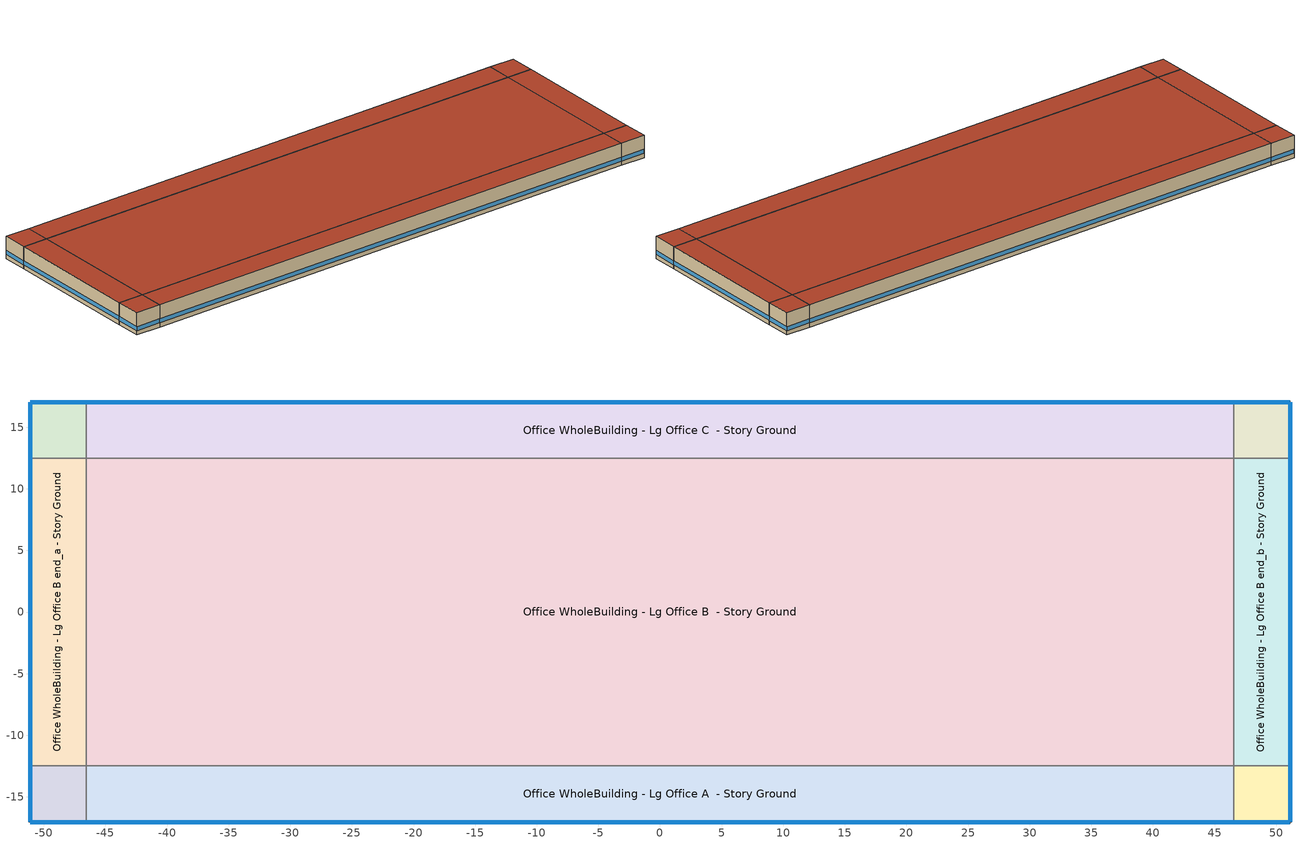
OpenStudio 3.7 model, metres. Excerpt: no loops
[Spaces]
Office WholeBuilding - Lg Office A end_a - Story Ground
 floor ground (Foundation F 126 Perim 914 Area 209): -51.12,-17.04 -51.12,-12.47 -46.54,-12.47 -46.54,-17.04 z0
 wall outside: -51.12,-12.47 -51.12,-17.04 -46.54,-17.04 z0:3.96
 wall to Office WholeBuilding - Lg Office B end_a - Story Ground: -46.54,-12.47 -51.12,-12.47 z0:3.96
 wall to Office WholeBuilding - Lg Office A  - Story Ground: -46.54,-17.04 -46.54,-12.47 z0:3.96
 window: -51.12,-12.49 -51.12,-17.01 / -51.09,-17.04 -46.57,-17.04 z0.76:1.48
 roof outside: -46.54,-17.04 -46.54,-12.47 -51.12,-12.47 -51.12,-17.04 z3.96
Office WholeBuilding - Lg Office B end_a - Story Ground
 floor ground (Foundation F 126 Perim 2493 Area 1140): -51.12,-12.47 -51.12,12.47 -46.54,12.47 -46.54,-12.47 z0
 wall outside: -51.12,12.47 -51.12,-12.47 z0:3.96
 wall to Office WholeBuilding - Lg Office C end_a - Story Ground: -46.54,12.47 -51.12,12.47 z0:3.96
 wall to Office WholeBuilding - Lg Office B  - Story Ground: -46.54,-12.47 -46.54,12.47 z0:3.96
 window: -51.12,12.44 -51.12,-12.44 z0.76:1.48
 roof outside: -46.54,-12.47 -46.54,12.47 -51.12,12.47 -51.12,-12.47 z3.96
Office WholeBuilding - Lg Office C end_a - Story Ground
 floor ground (Foundation F 126 Perim 914 Area 209): -51.12,12.47 -51.12,17.04 -46.54,17.04 -46.54,12.47 z0
 wall outside: -46.54,17.04 -51.12,17.04 -51.12,12.47 z0:3.96
 wall to Office WholeBuilding - Lg Office C  - Story Ground: -46.54,12.47 -46.54,17.04 z0:3.96
 window: -51.12,17.01 -51.12,12.49 / -46.57,17.04 -51.09,17.04 z0.76:1.48
 roof outside: -46.54,12.47 -46.54,17.04 -51.12,17.04 -51.12,12.47 z3.96
Office WholeBuilding - Lg Office A  - Story Ground
 floor ground (Foundation F 126 Perim 9309 Area 4256): -46.54,-17.04 -46.54,-12.47 46.54,-12.47 46.54,-17.04 z0
 wall outside: -46.54,-17.04 46.54,-17.04 z0:3.96
 wall to Office WholeBuilding - Lg Office B  - Story Ground: 46.54,-12.47 -46.54,-12.47 z0:3.96
 wall to Office WholeBuilding - Lg Office A end_b - Story Ground: 46.54,-17.04 46.54,-12.47 z0:3.96
 window: -46.52,-17.04 46.52,-17.04 z0.76:1.48
 roof outside: 46.54,-17.04 46.54,-12.47 -46.54,-12.47 -46.54,-17.04 z3.96
Office WholeBuilding - Lg Office B  - Story Ground
 floor ground (Foundation F 126 Perim 0 Area 232105): -46.54,-12.47 -46.54,12.47 46.54,12.47 46.54,-12.47 z0
 wall to Office WholeBuilding - Lg Office C  - Story Ground: 46.54,12.47 -46.54,12.47 z0:3.96
 wall to Office WholeBuilding - Lg Office B end_b - Story Ground: 46.54,-12.47 46.54,12.47 z0:3.96
 roof outside: 46.54,-12.47 46.54,12.47 -46.54,12.47 -46.54,-12.47 z3.96
Office WholeBuilding - Lg Office C  - Story Ground
 floor ground (Foundation F 126 Perim 9309 Area 4256): -46.54,12.47 -46.54,17.04 46.54,17.04 46.54,12.47 z0
 wall outside: 46.54,17.04 -46.54,17.04 z0:3.96
 wall to Office WholeBuilding - Lg Office C end_b - Story Ground: 46.54,12.47 46.54,17.04 z0:3.96
 window: 46.52,17.04 -46.52,17.04 z0.76:1.48
 roof outside: 46.54,12.47 46.54,17.04 -46.54,17.04 -46.54,12.47 z3.96
Office WholeBuilding - Lg Office A end_b - Story Ground
 floor ground (Foundation F 126 Perim 914 Area 209): 46.54,-17.04 46.54,-12.47 51.12,-12.47 51.12,-17.04 z0
 wall outside: 46.54,-17.04 51.12,-17.04 51.12,-12.47 z0:3.96
 wall to Office WholeBuilding - Lg Office B end_b - Story Ground: 51.12,-12.47 46.54,-12.47 z0:3.96
 window: 46.57,-17.04 51.09,-17.04 / 51.12,-17.01 51.12,-12.49 z0.76:1.48
 roof outside: 51.12,-17.04 51.12,-12.47 46.54,-12.47 46.54,-17.04 z3.96
Office WholeBuilding - Lg Office B end_b - Story Ground
 floor ground (Foundation F 126 Perim 2493 Area 1140): 46.54,-12.47 46.54,12.47 51.12,12.47 51.12,-12.47 z0
 wall outside: 51.12,-12.47 51.12,12.47 z0:3.96
 wall to Office WholeBuilding - Lg Office C end_b - Story Ground: 51.12,12.47 46.54,12.47 z0:3.96
 window: 51.12,-12.44 51.12,12.44 z0.76:1.48
 roof outside: 51.12,-12.47 51.12,12.47 46.54,12.47 46.54,-12.47 z3.96
Office WholeBuilding - Lg Office C end_b - Story Ground
 floor ground (Foundation F 126 Perim 914 Area 209): 46.54,12.47 46.54,17.04 51.12,17.04 51.12,12.47 z0
 wall outside: 51.12,12.47 51.12,17.04 46.54,17.04 z0:3.96
 window: 51.09,17.04 46.57,17.04 / 51.12,12.49 51.12,17.01 z0.76:1.48
 roof outside: 51.12,12.47 51.12,17.04 46.54,17.04 46.54,12.47 z3.96
[Site]
Fort Worth Alliance_TX_USA: Latitude {deg}=32.97; Longitude {deg}=-97.32; Time Zone {hr}=-6; Elevation {m}=220; Terrain=City
[Site:WaterMainsTemperature]
Calculation Method=Correlation; Annual Average Outdoor Air Temperature {C}=19.0508; Maximum Difference In Monthly Average Outdoor Air Temperatures {deltaC}=25.85
[SizingPeriod:DesignDay] Barometric Pressure {Pa}=98710; Rain Indicator=No; Snow Indicator=No; Day of Month=21; Daylight Saving Time Indicator=No; Dry-Bulb Temperature Range Modifier Type=DefaultMultipliers
Name | Maximum Dry-Bulb Temperature {C} | Daily Dry-Bulb Temperature Range {deltaC} | Wind Speed {m/s} | Wind Direction {deg} | Month | Day Type | Humidity Condition Type | Wetbulb or DewPoint at Maximum Dry-Bulb {C} | Solar Model Indicator | ASHRAE Clear Sky Optical Depth for Beam Irradiance | ASHRAE Clear Sky Optical Depth for Diffuse Irradiance | Sky Clearness
Fort Worth Alliance Ann Clg .4% Condns DB=>MWB 1 | 38.8 | 11.6 | 4.2 | 170 | 7 | SummerDesignDay | Wetbulb | 23.6 | ASHRAETau | 0.402 | 2.328
Fort Worth Alliance Ann Clg .4% Condns WB=>MDB 1 | 33.6 | 11.6 | 4.2 | 170 | 7 | SummerDesignDay | Wetbulb | 25.7 | ASHRAETau | 0.402 | 2.328
Fort Worth Alliance Ann Clg 1% Condns DB=>MWB 1 | 37.5 | 11.6 | 4.2 | 170 | 7 | SummerDesignDay | Wetbulb | 23.7 | ASHRAETau | 0.402 | 2.328
Fort Worth Alliance Ann Clg 2% Condns DP=>MDB 1 | 27.9 | 11.6 | 4.2 | 170 | 7 | SummerDesignDay | Dewpoint | 22.7 | ASHRAETau | 0.402 | 2.328
Fort Worth Alliance Ann Htg 99% Condns DB 1 | -3 | 0 | 3.2 | 0 | 1 | WinterDesignDay | Wetbulb | -3 | ASHRAEClearSky |  |  | 0
Fort Worth Alliance Ann Htg 99.6% Condns DB 1 | -5.3 | 0 | 3.2 | 0 | 1 | WinterDesignDay | Wetbulb | -5.3 | ASHRAEClearSky |  |  | 0
Fort Worth Alliance Ann Htg Wind 99% Condns WS=>MCDB 1 | 11.3 | 0 | 10.9 | 0 | 1 | WinterDesignDay | Wetbulb | 11.3 | ASHRAEClearSky |  |  | 0
Fort Worth Alliance April .4% Condns DB=>MCWB 1 | 32.1 | 11.9 | 4.2 | 170 | 4 | SummerDesignDay | Wetbulb | 19.7 | ASHRAETau | 0.366 | 2.379
Fort Worth Alliance April .4% Condns WB=>MCDB 1 | 27.7 | 11.9 | 4.2 | 170 | 4 | SummerDesignDay | Wetbulb | 23.5 | ASHRAETau | 0.366 | 2.379
Fort Worth Alliance August .4% Condns DB=>MCWB 1 | 41.1 | 12 | 4.2 | 170 | 8 | SummerDesignDay | Wetbulb | 23.4 | ASHRAETau | 0.383 | 2.405
Fort Worth Alliance August .4% Condns WB=>MCDB 1 | 34.4 | 12 | 4.2 | 170 | 8 | SummerDesignDay | Wetbulb | 26 | ASHRAETau | 0.383 | 2.405
Fort Worth Alliance December .4% Condns DB=>MCWB 1 | 25.9 | 11.9 | 4.2 | 170 | 12 | SummerDesignDay | Wetbulb | 15.6 | ASHRAETau | 0.333 | 2.57
Fort Worth Alliance December .4% Condns WB=>MCDB 1 | 22 | 11.9 | 4.2 | 170 | 12 | SummerDesignDay | Wetbulb | 19 | ASHRAETau | 0.333 | 2.57
Fort Worth Alliance February .4% Condns DB=>MCWB 1 | 27.3 | 11.8 | 4.2 | 170 | 2 | SummerDesignDay | Wetbulb | 15.4 | ASHRAETau | 0.327 | 2.571
Fort Worth Alliance February .4% Condns WB=>MCDB 1 | 23 | 11.8 | 4.2 | 170 | 2 | SummerDesignDay | Wetbulb | 19.4 | ASHRAETau | 0.327 | 2.571
Fort Worth Alliance January .4% Condns DB=>MCWB 1 | 26 | 12.1 | 4.2 | 170 | 1 | SummerDesignDay | Wetbulb | 15 | ASHRAETau | 0.33 | 2.587
Fort Worth Alliance January .4% Condns WB=>MCDB 1 | 21.4 | 12.1 | 4.2 | 170 | 1 | SummerDesignDay | Wetbulb | 18.9 | ASHRAETau | 0.33 | 2.587
Fort Worth Alliance July .4% Condns DB=>MCWB 1 | 40.1 | 11.6 | 4.2 | 170 | 7 | SummerDesignDay | Wetbulb | 23.5 | ASHRAETau | 0.402 | 2.328
Fort Worth Alliance July .4% Condns WB=>MCDB 1 | 35.3 | 11.6 | 4.2 | 170 | 7 | SummerDesignDay | Wetbulb | 26.4 | ASHRAETau | 0.402 | 2.328
Fort Worth Alliance June .4% Condns DB=>MCWB 1 | 37.9 | 11 | 4.2 | 170 | 6 | SummerDesignDay | Wetbulb | 23.8 | ASHRAETau | 0.383 | 2.349
Fort Worth Alliance June .4% Condns WB=>MCDB 1 | 34 | 11 | 4.2 | 170 | 6 | SummerDesignDay | Wetbulb | 26.6 | ASHRAETau | 0.383 | 2.349
Fort Worth Alliance March .4% Condns DB=>MCWB 1 | 29.1 | 11.8 | 4.2 | 170 | 3 | SummerDesignDay | Wetbulb | 18.4 | ASHRAETau | 0.357 | 2.431
Fort Worth Alliance March .4% Condns WB=>MCDB 1 | 26.7 | 11.8 | 4.2 | 170 | 3 | SummerDesignDay | Wetbulb | 20.9 | ASHRAETau | 0.357 | 2.431
Fort Worth Alliance May .4% Condns DB=>MCWB 1 | 35.9 | 10.7 | 4.2 | 170 | 5 | SummerDesignDay | Wetbulb | 22.5 | ASHRAETau | 0.372 | 2.372
Fort Worth Alliance May .4% Condns WB=>MCDB 1 | 31.6 | 10.7 | 4.2 | 170 | 5 | SummerDesignDay | Wetbulb | 25.6 | ASHRAETau | 0.372 | 2.372
Fort Worth Alliance November .4% Condns DB=>MCWB 1 | 28 | 11.9 | 4.2 | 170 | 11 | SummerDesignDay | Wetbulb | 18.4 | ASHRAETau | 0.338 | 2.578
Fort Worth Alliance November .4% Condns WB=>MCDB 1 | 25.2 | 11.9 | 4.2 | 170 | 11 | SummerDesignDay | Wetbulb | 21.3 | ASHRAETau | 0.338 | 2.578
Fort Worth Alliance October .4% Condns DB=>MCWB 1 | 33 | 12.6 | 4.2 | 170 | 10 | SummerDesignDay | Wetbulb | 21 | ASHRAETau | 0.36 | 2.494
[ClimateZones]
Climate Zone Institution Name 1=ASHRAE; Climate Zone Document Name 1=ANSI/ASHRAE Standard 169; Climate Zone Document Year 1=2006; Climate Zone Value 1=ASHRAE 169-2013-3A
[Building]
ComStock DOE Ref 1980-2004|LargeOffice: North Axis {deg}=315; Default Construction Set=ComStock DOE Ref 1980-2004 - Office - ASHRAE 169-2013-3A; Default Schedule Set=Building Default Schedule Set; Standards Building Type=Office
[Site:GroundTemperature:FCfactorMethod]
January Ground Temperature {C}=16; February Ground Temperature {C}=11.9; March Ground Temperature {C}=7.7; April Ground Temperature {C}=4; May Ground Temperature {C}=7.9; June Ground Temperature {C}=13.8; July Ground Temperature {C}=17.2; August Ground Temperature {C}=20.8; September Ground Temperature {C}=24.8; October Ground Temperature {C}=26.1; November Ground Temperature {C}=26.5; December Ground Temperature {C}=22.5
[Construction:FfactorGroundFloor] F-Factor {W/m-K}=1.26344
Name | Area {m2} | PerimeterExposed {m}
Foundation F 126 Perim 2493 Area 1140 | 113.997 | 24.9337
Foundation F 126 Perim 914 Area 209 | 20.9032 | 9.144
Foundation F 126 Perim 9309 Area 4256 | 425.603 | 93.089
Foundation F 126 Perim 0 Area 232105 | 2321.05 | 0
[DefaultConstructionSet]
ComStock DOE Ref 1980-2004 - Office - ASHRAE 169-2013-3A: Default Exterior Surface Constructions=Default Surface Constructions 1; Default Interior Surface Constructions=Default Surface Constructions 2; Default Ground Contact Surface Constructions=Default Surface Constructions 3; Default Exterior SubSurface Constructions=Default Sub Surface Constructions 1; Default Interior SubSurface Constructions=Default Sub Surface Constructions 2; Interior Partition Construction=Typical Interior Partition
[DefaultSurfaceConstructions]
Name | Floor Construction | Wall Construction | Roof Ceiling Construction
Default Surface Constructions 1 | Typical Insulated Exterior Mass Floor | Typical Insulated Exterior Mass Wall R-3.45 | Typical IEAD Roof R-13.89
Default Surface Constructions 2 | Typical Interior Floor | Typical Interior Wall | Typical Interior Ceiling
Default Surface Constructions 3 | Typical Insulated Carpeted 6in Slab Floor | Typical Insulated Basement Mass Wall R-6.99
[Construction]
Typical Insulated Exterior Mass Floor: Typical Insulation R-1.06, 4 in. Normalweight Concrete Floor, Typical Carpet Pad
Typical Insulated Exterior Mass Wall R-3.45: 1IN Stucco, 8IN CONCRETE HW RefBldg, Typical Insulation R-1.06, 1/2IN Gypsum
Typical IEAD Roof R-13.89: Roof Membrane, Typical Insulation R-12.77, Metal Roof Surface
Typical Interior Floor: 100mm Normalweight concrete floor, CP02 CARPET PAD
Typical Interior Wall: G01 13mm gypsum board, G01 13mm gypsum board
Typical Interior Ceiling: CP02 CARPET PAD, 100mm Normalweight concrete floor
Typical Insulated Carpeted 6in Slab Floor: 6 in. Normalweight Concrete Floor, Typical Carpet Pad
Typical Insulated Basement Mass Wall R-6.99: Typical Insulation R-5.44, 8 in. Concrete Block Basement Wall
U 0.72 SHGC 0.25 Simple Glazing Window U-0.72 SHGC 0.25: U 0.72 SHGC 0.25 Simple Glazing U-0.72 SHGC 0.25
U 0.72 SHGC 0.25 Simple Glazing Window U-0.72 SHGC 0.25 1: U 0.72 SHGC 0.25 Simple Glazing U-0.72 SHGC 0.25 1
Typical Insulated Metal Door: F08 Metal surface, Typical Insulation
U 0.88 SHGC 0.16 Sgl Ref-A-L Clr 6mm: REF A CLEAR LO 6MM
Typical Overhead Door: Typical Insulation
Typical Interior Window: Clear 3mm
Typical Interior Door; Typical Interior Partition: G05 25mm wood
InteriorFurnishings 1: Std Wood 6inch 1
[Material:NoMass] Roughness=Smooth; Thermal Absorptance=0.9; Solar Absorptance=0.7
Name | Thermal Resistance {m2-K/W} | Visible Absorptance
Typical Insulation R-1.06 | 0.18664 | 0.7
Typical Carpet Pad; CP02 CARPET PAD | 0.21648 | 0.8
Typical Insulation R-12.77 | 2.24922 | 0.7
Typical Insulation R-5.44 | 0.958542 | 0.7
Typical Insulation | 0.0282222 | 0.7
[Material] Thermal Absorptance=0.9
Name | Roughness | Thickness {m} | Conductivity {W/m-K} | Density {kg/m3} | Specific Heat {J/kg-K} | Solar Absorptance | Visible Absorptance
4 in. Normalweight Concrete Floor | MediumRough | 0.1016 | 2.31 | 2322 | 832 | 0.7 | 0.7
1IN Stucco | Smooth | 0.0253 | 0.6918 | 1858 | 837 | 0.7 | 0.92
8IN CONCRETE HW RefBldg | Rough | 0.2032 | 1.311 | 2240 | 836.8 | 0.7 | 0.7
1/2IN Gypsum | Smooth | 0.0127 | 0.16 | 784.9 | 830 | 0.4 | 0.4
Roof Membrane | VeryRough | 0.0095 | 0.16 | 1121.29 | 1460 | 0.7 | 0.7
Metal Roof Surface; F08 Metal surface | Smooth | 0.0008 | 45.28 | 7824 | 500 | 0.7 | 0.7
100mm Normalweight concrete floor | MediumRough | 0.1016 | 2.31045 | 2322 | 832.557 | 0.7 | 0.7
G01 13mm gypsum board | Smooth | 0.0127 | 0.160031 | 800.001 | 1090.73 | 0.7 | 0.5
6 in. Normalweight Concrete Floor | MediumRough | 0.1524 | 2.31 | 2322 | 832 | 0.7 | 0.7
8 in. Concrete Block Basement Wall | MediumRough | 0.2032 | 1.326 | 1842 | 912 | 0.7 | 0.7
G05 25mm wood | MediumSmooth | 0.0254 | 0.15 | 608 | 1630 | 0.5 | 0.5
Std Wood 6inch 1 | MediumSmooth | 0.15 | 0.12 | 540 | 1210 | 0.7 | 0.7
[DefaultSubSurfaceConstructions]
Name | Fixed Window Construction | Operable Window Construction | Door Construction | Glass Door Construction | Overhead Door Construction | Tubular Daylight Dome Construction | Tubular Daylight Diffuser Construction
Default Sub Surface Constructions 1 | U 0.72 SHGC 0.25 Simple Glazing Window U-0.72 SHGC 0.25 | U 0.72 SHGC 0.25 Simple Glazing Window U-0.72 SHGC 0.25 1 | Typical Insulated Metal Door | U 0.88 SHGC 0.16 Sgl Ref-A-L Clr 6mm | Typical Overhead Door | Typical Interior Window | Typical Interior Window
Default Sub Surface Constructions 2 | Typical Interior Window | Typical Interior Window | Typical Interior Door
[WindowMaterial:SimpleGlazingSystem] U-Factor {W/m2-K}=4.08835; Solar Heat Gain Coefficient=0.25; Visible Transmittance=0.13
U 0.72 SHGC 0.25 Simple Glazing U-0.72 SHGC 0.25; U 0.72 SHGC 0.25 Simple Glazing U-0.72 SHGC 0.25 1
[WindowMaterial:Glazing] Optical Data Type=SpectralAverage; Infrared Transmittance at Normal Incidence=0; Front Side Infrared Hemispherical Emissivity=0.84; Conductivity {W/m-K}=0.9; Dirt Correction Factor for Solar and Visible Transmittance=1; Solar Diffusing=No
Name | Thickness {m} | Solar Transmittance at Normal Incidence | Front Side Solar Reflectance at Normal Incidence | Back Side Solar Reflectance at Normal Incidence | Visible Transmittance at Normal Incidence | Front Side Visible Reflectance at Normal Incidence | Back Side Visible Reflectance at Normal Incidence | Back Side Infrared Hemispherical Emissivity
REF A CLEAR LO 6MM | 0.006 | 0.066 | 0.341 | 0.493 | 0.08 | 0.41 | 0.37 | 0.4
Clear 3mm | 0.003 | 0.837 | 0.075 | 0.075 | 0.898 | 0.081 | 0.081 | 0.84
[SpaceType]
Office WholeBuilding - Lg Office - ComStock DOE Ref 1980-2004: Default Schedule Set=Office WholeBuilding - Lg Office Schedule Set; Design Specification Outdoor Air Object=Office WholeBuilding - Lg Office Ventilation; Standards Building Type=Office; Standards Space Type=WholeBuilding - Lg Office
[BuildingStory]
Story Ground: Nominal Z Coordinate {m}=0; Nominal Floor to Floor Height {m}=3.9624
[Space] Space Type=Office WholeBuilding - Lg Office - ComStock DOE Ref 1980-2004; Building Story=Story Ground
Name | Thermal Zone
Office WholeBuilding - Lg Office A end_a - Story Ground | Zone Office WholeBuilding - Lg Office A end_a - Story Ground
Office WholeBuilding - Lg Office B end_a - Story Ground | Zone Office WholeBuilding - Lg Office B end_a - Story Ground
Office WholeBuilding - Lg Office C end_a - Story Ground | Zone Office WholeBuilding - Lg Office C end_a - Story Ground
Office WholeBuilding - Lg Office A  - Story Ground | Zone Office WholeBuilding - Lg Office A  - Story Ground
Office WholeBuilding - Lg Office B  - Story Ground | Zone Office WholeBuilding - Lg Office B  - Story Ground
Office WholeBuilding - Lg Office C  - Story Ground | Zone Office WholeBuilding - Lg Office C  - Story Ground
Office WholeBuilding - Lg Office A end_b - Story Ground | Zone Office WholeBuilding - Lg Office A end_b - Story Ground
Office WholeBuilding - Lg Office B end_b - Story Ground | Zone Office WholeBuilding - Lg Office B end_b - Story Ground
Office WholeBuilding - Lg Office C end_b - Story Ground | Zone Office WholeBuilding - Lg Office C end_b - Story Ground
[ThermalZone] Multiplier=1; Use Ideal Air Loads=No
Name | Thermostat
Zone Office WholeBuilding - Lg Office A end_a - Story Ground | Office WholeBuilding - Lg Office - ComStock DOE Ref 1980-2004 Thermostat 1
Zone Office WholeBuilding - Lg Office B end_a - Story Ground | Office WholeBuilding - Lg Office - ComStock DOE Ref 1980-2004 Thermostat 4
Zone Office WholeBuilding - Lg Office C end_a - Story Ground | Office WholeBuilding - Lg Office - ComStock DOE Ref 1980-2004 Thermostat 7
Zone Office WholeBuilding - Lg Office A  - Story Ground | Office WholeBuilding - Lg Office - ComStock DOE Ref 1980-2004 Thermostat
Zone Office WholeBuilding - Lg Office B  - Story Ground | Office WholeBuilding - Lg Office - ComStock DOE Ref 1980-2004 Thermostat 3
Zone Office WholeBuilding - Lg Office C  - Story Ground | Office WholeBuilding - Lg Office - ComStock DOE Ref 1980-2004 Thermostat 6
Zone Office WholeBuilding - Lg Office A end_b - Story Ground | Office WholeBuilding - Lg Office - ComStock DOE Ref 1980-2004 Thermostat 2
Zone Office WholeBuilding - Lg Office B end_b - Story Ground | Office WholeBuilding - Lg Office - ComStock DOE Ref 1980-2004 Thermostat 5
Zone Office WholeBuilding - Lg Office C end_b - Story Ground | Office WholeBuilding - Lg Office - ComStock DOE Ref 1980-2004 Thermostat 8
[People:Definition]
Office WholeBuilding - Lg Office People Definition: Number of People Calculation Method=People/Area; People per Space Floor Area {person/m2}=0.0538196; Fraction Radiant=0.3
[People]
Office WholeBuilding - Lg Office People: People Definition=Office WholeBuilding - Lg Office People Definition; Space or SpaceType=Office WholeBuilding - Lg Office - ComStock DOE Ref 1980-2004; Work Efficiency Schedule=Work Efficiency Schedule; Clothing Insulation Schedule=Clothing Schedule; Air Velocity Schedule=Air Velocity Schedule; Multiplier=1
[Lights:Definition]
Office WholeBuilding - Lg Office Lights Definition: Design Level Calculation Method=Watts/Area; Watts per Space Floor Area {W/m2}=16.9532; Fraction Radiant=0.655386; Fraction Visible=0.2; Return Air Fraction=0
[Lights]
Office WholeBuilding - Lg Office Lights: Lights Definition=Office WholeBuilding - Lg Office Lights Definition; Space or SpaceType=Office WholeBuilding - Lg Office - ComStock DOE Ref 1980-2004; Fraction Replaceable=1
[ElectricEquipment:Definition]
Office WholeBuilding - Lg Office Elec Equip Definition: Design Level Calculation Method=Watts/Area; Watts per Space Floor Area {W/m2}=8.07293; Fraction Latent=0; Fraction Radiant=0.5; Fraction Lost=0
[ElectricEquipment]
Office WholeBuilding - Lg Office Elec Equip: Electric Equipment Definition=Office WholeBuilding - Lg Office Elec Equip Definition; Space or SpaceType=Office WholeBuilding - Lg Office - ComStock DOE Ref 1980-2004
[DesignSpecification:OutdoorAir]
Office WholeBuilding - Lg Office Ventilation: Outdoor Air Method=Sum; Outdoor Air Flow per Person {m3/s-person}=0.00943895
[DefaultScheduleSet]
Name | Number of People Schedule | People Activity Level Schedule | Lighting Schedule | Electric Equipment Schedule | Infiltration Schedule | Hours of Operation Schedule
Office WholeBuilding - Lg Office Schedule Set | Large Office Bldg Occ | Large Office Activity | Office BLDG_LIGHT_EndUseData | Office BLDG_EQUIP_EndUseData | Large Office Infil Quarter On
Building Default Schedule Set |  |  |  |  |  | Building Hours of Operation NonResidential
[SpaceInfiltration:DesignFlowRate] Schedule=Always On Discrete; Design Flow Rate Calculation Method=Flow/ExteriorArea; Constant Term Coefficient=0; Temperature Term Coefficient=0; Velocity Term Coefficient=0.224; Velocity Squared Term Coefficient=0
Name | Space or SpaceType | Flow per Exterior Surface Area {m3/s-m2}
Office WholeBuilding - Lg Office A  - Story Ground Infiltration | Office WholeBuilding - Lg Office A  - Story Ground | 0.000476001
Office WholeBuilding - Lg Office A end_a - Story Ground Infiltration | Office WholeBuilding - Lg Office A end_a - Story Ground | 0.000650147
Office WholeBuilding - Lg Office A end_b - Story Ground Infiltration | Office WholeBuilding - Lg Office A end_b - Story Ground | 0.000650147
Office WholeBuilding - Lg Office B end_a - Story Ground Infiltration | Office WholeBuilding - Lg Office B end_a - Story Ground | 0.000476001
Office WholeBuilding - Lg Office B end_b - Story Ground Infiltration | Office WholeBuilding - Lg Office B end_b - Story Ground | 0.000476001
Office WholeBuilding - Lg Office C  - Story Ground Infiltration | Office WholeBuilding - Lg Office C  - Story Ground | 0.000476001
Office WholeBuilding - Lg Office C end_a - Story Ground Infiltration | Office WholeBuilding - Lg Office C end_a - Story Ground | 0.000650147
Office WholeBuilding - Lg Office C end_b - Story Ground Infiltration | Office WholeBuilding - Lg Office C end_b - Story Ground | 0.000650147
[Exterior:Lights:Definition]
Name | Design Level {W}
Parking Areas and Drives Def (W/ft^2) | 0.0414577
Building Facades Def (W/ft^2) | 0.2
Main Entries Def (W/ft) | 30
Other Doors Def (W/ft) | 20
[Exterior:Lights] Schedule=Always On Discrete; Control Option=AstronomicalClock
Name | Exterior Lights Definition | Multiplier
Parking Areas and Drives | Parking Areas and Drives Def (W/ft^2) | 60750
Building Facades | Building Facades Def (W/ft^2) | 11627.6
Main Entries | Main Entries Def (W/ft) | 30
Other Doors | Other Doors Def (W/ft) | 45
[ThermostatSetpoint:DualSetpoint] Heating Setpoint Temperature Schedule=Large Office HtgSetp; Cooling Setpoint Temperature Schedule=Large Office ClgSetp
Office WholeBuilding - Lg Office - ComStock DOE Ref 1980-2004 Thermostat; Office WholeBuilding - Lg Office - ComStock DOE Ref 1980-2004 Thermostat 1; Office WholeBuilding - Lg Office - ComStock DOE Ref 1980-2004 Thermostat 2; Office WholeBuilding - Lg Office - ComStock DOE Ref 1980-2004 Thermostat 3; Office WholeBuilding - Lg Office - ComStock DOE Ref 1980-2004 Thermostat 4; Office WholeBuilding - Lg Office - ComStock DOE Ref 1980-2004 Thermostat 5; Office WholeBuilding - Lg Office - ComStock DOE Ref 1980-2004 Thermostat 6; Office WholeBuilding - Lg Office - ComStock DOE Ref 1980-2004 Thermostat 7; Office WholeBuilding - Lg Office - ComStock DOE Ref 1980-2004 Thermostat 8
[AvailabilityManager:NightCycle]
Availability Manager Night Cycle 1: Applicability Schedule=Always On Discrete; Control Type=CycleOnAnyCoolingOrHeatingZone; Thermostat Tolerance {deltaC}=1; Cycling Run Time {s}=3600
[InternalMass:Definition]
Internal Mass Definition 2: Construction=InteriorFurnishings 1; Design Level Calculation Method=SurfaceArea/Area; Surface Area per Space Floor Area=2
[InternalMass] Internal Mass Definition=Internal Mass Definition 2; Multiplier=1
Name | Space or SpaceType
Office WholeBuilding - Lg Office B end_b - Story Ground Mass | Office WholeBuilding - Lg Office B end_b - Story Ground
Office WholeBuilding - Lg Office A end_b - Story Ground Mass | Office WholeBuilding - Lg Office A end_b - Story Ground
Office WholeBuilding - Lg Office C  - Story Ground Mass | Office WholeBuilding - Lg Office C  - Story Ground
Office WholeBuilding - Lg Office C end_b - Story Ground Mass | Office WholeBuilding - Lg Office C end_b - Story Ground
Office WholeBuilding - Lg Office B  - Story Ground Mass | Office WholeBuilding - Lg Office B  - Story Ground
Office WholeBuilding - Lg Office A  - Story Ground Mass | Office WholeBuilding - Lg Office A  - Story Ground
Office WholeBuilding - Lg Office C end_a - Story Ground Mass | Office WholeBuilding - Lg Office C end_a - Story Ground
Office WholeBuilding - Lg Office B end_a - Story Ground Mass | Office WholeBuilding - Lg Office B end_a - Story Ground
Office WholeBuilding - Lg Office A end_a - Story Ground Mass | Office WholeBuilding - Lg Office A end_a - Story Ground
[Schedule:Ruleset]
Name | Default Day Schedule | Summer Design Day Schedule | Winter Design Day Schedule
Clothing Schedule | Clothing Schedule Default Winter Clothes
Air Velocity Schedule | Air Velocity Schedule Default
Work Efficiency Schedule | Work Efficiency Schedule Default
Large Office Bldg Occ | Large Office Bldg Occ Default | Large Office Bldg Occ Summer Design Day | Large Office Bldg Occ Winter Design Day
Large Office Activity | Large Office Activity Default | Large Office Activity Summer Design Day | Large Office Activity Winter Design Day
Office BLDG_LIGHT_EndUseData | Office BLDG_LIGHT_EndUseData Default | Office BLDG_LIGHT_EndUseData Summer Design Day | Office BLDG_LIGHT_EndUseData Winter Design Day
Office BLDG_EQUIP_EndUseData | Office BLDG_EQUIP_EndUseData Default | Office BLDG_EQUIP_EndUseData Summer Design Day | Office BLDG_EQUIP_EndUseData Winter Design Day
Large Office Infil Quarter On | Large Office Infil Quarter On Default | Large Office Infil Quarter On Summer Design Day | Large Office Infil Quarter On Winter Design Day
Large Office HtgSetp | Large Office HtgSetp Default | Large Office HtgSetp Summer Design Day | Large Office HtgSetp Winter Design Day
Large Office ClgSetp | Large Office ClgSetp Default | Large Office ClgSetp Summer Design Day | Large Office ClgSetp Winter Design Day
Building Hours of Operation NonResidential | Building Hours of Operation NonResidential Default | Building Hours of Operation NonResidential Summer Design Day | Building Hours of Operation NonResidential Winter Design Day
[Schedule:Day]
Clothing Schedule Default Winter Clothes; Office BLDG_LIGHT_EndUseData Summer Design Day; Office BLDG_EQUIP_EndUseData Summer Design Day; Large Office Infil Quarter On Sun Day; Building Hours of Operation NonResidential Winter Design Day; Building Hours of Operation NonResidential Summer Design Day: 24, 0, 1
Clothing Schedule Summer Clothes: 24, 0, 0.5
Air Velocity Schedule Default: 24, 0, 0.2
Work Efficiency Schedule Default; Large Office Bldg Occ Winter Design Day; Office BLDG_LIGHT_EndUseData Winter Design Day; Office BLDG_EQUIP_EndUseData Winter Design Day: 24, 0, 0
Large Office Bldg Occ Default: Yes, 2, 15, 0, 2, 30, 0.025, 2, 45, 0.05, 3, 0, 0.075, 3, 15, 0.1, 3, 30, 0.125, 3, 45, 0.15, 4, 0, 0.175, 4, 15, 0.2, 4, 30, 0.3875, 4, 45, 0.575, 5, 0, 0.7625, 5, 15, 0.95, 8, 0, 0.95, 8, 15, 0.8375, 8, 30, 0.725, 8, 45, 0.6125, 9, 0, 0.5, 9, 15, 0.6125, 9, 30, 0.725, 9, 45, 0.8375, 10, 0, 0.95, 13, 0, 0.95, 13, 15, 0.866667, 13, 30, 0.783333, 13, 45, 0.7, 14, 0, 0.625, 14, 15, 0.55, 14, 30, 0.475, 14, 45, 0.4, 15, 15, 0.4, 15, 30, 0.3625, 15, 45, 0.325, 16, 0, 0.2875, 16, 15, 0.25, 16, 30, 0.2125, 16, 45, 0.175, 17, 0, 0.1375, 17, 15, 0.1, 17, 30, 0.09375, 17, 45, 0.0875, 18, 0, 0.08125, 18, 15, 0.075, 18, 30, 0.06875, 18, 45, 0.0625, 19, 0, 0.05625, 19, 15, 0.05, 19, 30, 0.04375, 19, 45, 0.0375, 20, 0, 0.03125, 20, 15, 0.025, 20, 30, 0.01875, 20, 45, 0.0125, 21, 0, 0.00625, 21, 15, 0, 24, 0, 0
Large Office Bldg Occ Sat Day: Yes, 1, 15, 0, 1, 30, 0.0125, 1, 45, 0.025, 2, 0, 0.0375, 2, 15, 0.05, 2, 30, 0.0625, 2, 45, 0.075, 3, 0, 0.0875, 3, 15, 0.1, 3, 30, 0.15, 3, 45, 0.2, 4, 0, 0.25, 4, 15, 0.3, 4, 30, 0.35, 4, 45, 0.4, 5, 0, 0.45, 5, 15, 0.5, 12, 0, 0.5, 12, 15, 0.484, 12, 30, 0.468, 12, 45, 0.452, 13, 0, 0.436, 13, 15, 0.42, 13, 30, 0.404, 13, 45, 0.388, 14, 0, 0.372, 14, 15, 0.356, 14, 30, 0.34, 14, 45, 0.324, 15, 0, 0.308, 15, 15, 0.292, 15, 30, 0.276, 15, 45, 0.26, 16, 0, 0.244, 16, 15, 0.228, 16, 30, 0.212, 16, 45, 0.196, 17, 0, 0.18, 17, 15, 0.164, 17, 30, 0.148, 17, 45, 0.132, 18, 0, 0.116, 18, 15, 0.1, 18, 30, 0.0916667, 18, 45, 0.0833333, 19, 0, 0.075, 19, 15, 0.0666667, 19, 30, 0.0583333, 19, 45, 0.05, 20, 0, 0.0416667, 20, 15, 0.0333333, 20, 30, 0.025, 20, 45, 0.0166667, 21, 0, 0.00833333, 21, 15, 0, 24, 0, 0
Large Office Bldg Occ Summer Design Day: 6, 0, 0, 22, 0, 1, 24, 0, 0.05
Large Office Bldg Occ WntrDsn|Sun Day: Yes, 4, 15, 0, 24, 0, 0
Large Office Activity Default; autogen Large Office Activity 0_day_sch; autogen Large Office Activity 1_day_sch: Yes, 24, 0, 120
Large Office Activity Winter Design Day; Large Office Activity Summer Design Day: 24, 0, 120
Office BLDG_LIGHT_EndUseData Default: Yes, 0, 15, 0.050454, 0, 30, 0.0476171, 0, 45, 0.0510856, 1, 0, 0.0545542, 1, 15, 0.0580227, 1, 30, 0.0614912, 1, 45, 0.0649598, 2, 0, 0.0684283, 2, 15, 0.0718968, 2, 30, 0.0753654, 2, 45, 0.0788339, 3, 0, 0.0823025, 3, 15, 0.085771, 3, 30, 0.111016, 3, 45, 0.136262, 4, 0, 0.161507, 4, 15, 0.186752, 4, 30, 0.275585, 4, 45, 0.364419, 5, 0, 0.453253, 5, 15, 0.542086, 5, 30, 0.599833, 5, 45, 0.657579, 6, 0, 0.715326, 6, 15, 0.773073, 6, 30, 0.790609, 6, 45, 0.808144, 7, 0, 0.82568, 7, 15, 0.843215, 7, 30, 0.845477, 7, 45, 0.847738, 8, 0, 0.85, 8, 15, 0.841985, 8, 30, 0.83397, 8, 45, 0.825954, 9, 0, 0.817939, 9, 15, 0.805464, 9, 30, 0.792989, 9, 45, 0.780514, 10, 0, 0.768039, 10, 15, 0.774076, 10, 30, 0.780114, 10, 45, 0.786151, 11, 0, 0.792188, 11, 15, 0.785442, 11, 30, 0.778695, 11, 45, 0.771949, 12, 0, 0.765202, 12, 15, 0.735588, 12, 30, 0.705974, 12, 45, 0.67636, 13, 0, 0.646746, 13, 15, 0.531125, 13, 30, 0.415505, 13, 45, 0.299884, 14, 0, 0.258758, 14, 15, 0.217632, 14, 30, 0.176505, 14, 45, 0.135379, 15, 0, 0.124392, 15, 15, 0.113405, 15, 30, 0.102417, 15, 45, 0.09143, 16, 0, 0.090147, 16, 15, 0.088864, 16, 30, 0.087581, 16, 45, 0.086298, 17, 0, 0.0865627, 17, 15, 0.0868275, 17, 30, 0.0870922, 17, 45, 0.087357, 18, 0, 0.0872172, 18, 15, 0.0870775, 18, 30, 0.0869377, 18, 45, 0.086798, 19, 0, 0.0785857, 19, 15, 0.0703735, 19, 30, 0.0621613, 19, 45, 0.053949, 20, 0, 0.0527953, 20, 15, 0.0516415, 20, 30, 0.0504877, 20, 45, 0.049334, 21, 0, 0.0454997, 21, 15, 0.0416655, 21, 30, 0.0378312, 21, 45, 0.033997, 22, 0, 0.034449, 22, 15, 0.034901, 22, 30, 0.035353, 22, 45, 0.035805, 23, 0, 0.036257, 23, 15, 0.036709, 23, 30, 0.0401453, 23, 45, 0.0435815, 24, 0, 0.0470177
Office BLDG_LIGHT_EndUseData Sat Day: Yes, 0, 15, 0.0637787, 0, 30, 0.0461645, 0, 45, 0.0465468, 1, 0, 0.0469291, 1, 15, 0.0473114, 1, 30, 0.0476936, 1, 45, 0.0480759, 2, 0, 0.0484582, 2, 15, 0.0488405, 2, 30, 0.0492227, 2, 45, 0.049605, 3, 0, 0.0499873, 3, 15, 0.0503695, 3, 30, 0.0507518, 3, 45, 0.0511341, 4, 0, 0.0515164, 4, 15, 0.0518986, 4, 30, 0.0522809, 4, 45, 0.0526632, 5, 0, 0.0565485, 5, 15, 0.0604339, 5, 30, 0.0643192, 5, 45, 0.0682046, 6, 0, 0.0694695, 6, 15, 0.0707344, 6, 30, 0.0719994, 6, 45, 0.0732643, 7, 0, 0.0745292, 7, 15, 0.0757942, 7, 30, 0.0770591, 7, 45, 0.078324, 8, 0, 0.079589, 8, 15, 0.0808539, 8, 30, 0.0821188, 8, 45, 0.0833838, 9, 0, 0.0846487, 9, 15, 0.0859136, 9, 30, 0.0871786, 9, 45, 0.0884435, 10, 0, 0.0897084, 10, 15, 0.0428589, 10, 30, 0.0428386, 10, 45, 0.0428182, 11, 0, 0.0427979, 11, 15, 0.0427776, 11, 30, 0.0427572, 11, 45, 0.0427369, 12, 0, 0.0897084, 12, 15, 0.0894009, 12, 30, 0.0890934, 12, 45, 0.0887859, 13, 0, 0.0884784, 13, 15, 0.0881708, 13, 30, 0.0878633, 13, 45, 0.0875558, 14, 0, 0.0872483, 14, 15, 0.0869407, 14, 30, 0.0866332, 14, 45, 0.0863257, 15, 0, 0.0860182, 15, 15, 0.0857106, 15, 30, 0.0854031, 15, 45, 0.0850956, 16, 0, 0.0847881, 16, 15, 0.0844805, 16, 30, 0.0809774, 16, 45, 0.0774742, 17, 0, 0.0739711, 17, 15, 0.0704679, 17, 30, 0.0698585, 17, 45, 0.0692492, 18, 0, 0.0686398, 18, 15, 0.0680305, 18, 30, 0.0679978, 18, 45, 0.0679652, 19, 0, 0.0679325, 19, 15, 0.0678999, 19, 30, 0.0668677, 19, 45, 0.0658355, 20, 0, 0.0648033, 20, 15, 0.063771, 20, 30, 0.063998, 20, 45, 0.064225, 21, 0, 0.064452, 21, 15, 0.064679, 21, 30, 0.0644732, 21, 45, 0.0642674, 22, 0, 0.0640616, 22, 15, 0.0638558, 22, 30, 0.0638332, 22, 45, 0.0638105, 23, 0, 0.0637879, 23, 15, 0.0637652, 23, 30, 0.0637686, 23, 45, 0.063772, 24, 0, 0.0427369
Office BLDG_LIGHT_EndUseData Sun Day: Yes, 0, 15, 0.0613799, 0, 30, 0.0614084, 0, 45, 0.0636987, 1, 0, 0.0637342, 1, 15, 0.0637697, 1, 30, 0.0638052, 1, 45, 0.0638407, 2, 0, 0.0638426, 2, 15, 0.0638445, 2, 30, 0.0638464, 2, 45, 0.0638483, 3, 0, 0.0590495, 3, 15, 0.0542507, 3, 30, 0.0494519, 3, 45, 0.0446531, 4, 0, 0.0446931, 4, 15, 0.0447331, 4, 30, 0.0447731, 4, 45, 0.0448131, 5, 0, 0.0444464, 5, 15, 0.0440796, 5, 30, 0.0437128, 5, 45, 0.043346, 6, 0, 0.0434107, 6, 15, 0.0434753, 6, 30, 0.04354, 6, 45, 0.0436047, 7, 0, 0.0436534, 7, 15, 0.0437021, 7, 30, 0.0437508, 7, 45, 0.0437995, 8, 0, 0.0432527, 8, 15, 0.0427059, 8, 30, 0.042159, 8, 45, 0.0416122, 9, 0, 0.0417322, 9, 15, 0.0418523, 9, 30, 0.0419723, 9, 45, 0.0420923, 10, 0, 0.0425325, 10, 15, 0.0429726, 10, 30, 0.0434127, 10, 45, 0.0438529, 11, 0, 0.0626078, 11, 15, 0.0626363, 11, 30, 0.0626649, 11, 45, 0.0626934, 12, 0, 0.062722, 12, 15, 0.0627505, 12, 30, 0.0627791, 12, 45, 0.0628077, 13, 0, 0.0628362, 13, 15, 0.0628648, 13, 30, 0.0628933, 13, 45, 0.0629219, 14, 0, 0.0629504, 14, 15, 0.062979, 14, 30, 0.0630075, 14, 45, 0.0630361, 15, 0, 0.0630647, 15, 15, 0.0630932, 15, 30, 0.0631218, 15, 45, 0.0631503, 16, 0, 0.0631789, 16, 15, 0.0632074, 16, 30, 0.063236, 16, 45, 0.0632645, 17, 0, 0.0632931, 17, 15, 0.0633217, 17, 30, 0.0633502, 17, 45, 0.0633788, 18, 0, 0.0634073, 18, 15, 0.0634359, 18, 30, 0.0634644, 18, 45, 0.063493, 19, 0, 0.0635215, 19, 15, 0.0635501, 19, 30, 0.0635787, 19, 45, 0.0636072, 20, 0, 0.0636358, 20, 15, 0.0636643, 20, 30, 0.0636929, 20, 45, 0.0637214, 21, 0, 0.0609629, 21, 15, 0.0582044, 21, 30, 0.0554458, 21, 45, 0.0526873, 22, 0, 0.053833, 22, 15, 0.0549787, 22, 30, 0.0561244, 22, 45, 0.0572701, 23, 0, 0.0587898, 23, 15, 0.0603094, 23, 30, 0.0618291, 23, 45, 0.0633487, 24, 0, 0.0634362
Office BLDG_EQUIP_EndUseData Default: Yes, 0, 15, 0.5631, 0, 30, 0.5375, 0, 45, 0.5376, 1, 0, 0.5377, 1, 15, 0.5378, 1, 30, 0.5379, 1, 45, 0.538, 2, 0, 0.5381, 2, 15, 0.5382, 2, 30, 0.5383, 2, 45, 0.5384, 3, 0, 0.5385, 3, 15, 0.5386, 3, 30, 0.55345, 3, 45, 0.5683, 4, 0, 0.58315, 4, 15, 0.598, 4, 30, 0.6198, 4, 45, 0.6416, 5, 0, 0.6634, 5, 15, 0.6852, 5, 30, 0.7091, 5, 45, 0.733, 6, 0, 0.7569, 6, 15, 0.7808, 6, 30, 0.80195, 6, 45, 0.8231, 7, 0, 0.84425, 7, 15, 0.8654, 7, 30, 0.8725, 7, 45, 0.8796, 8, 0, 0.8867, 8, 15, 0.8855, 8, 30, 0.8843, 8, 45, 0.8831, 9, 0, 0.8819, 9, 15, 0.8666, 9, 30, 0.8513, 9, 45, 0.836, 10, 0, 0.8207, 10, 15, 0.8107, 10, 30, 0.8007, 10, 45, 0.7907, 11, 0, 0.7807, 11, 15, 0.76935, 11, 30, 0.758, 11, 45, 0.74665, 12, 0, 0.7353, 12, 15, 0.719025, 12, 30, 0.70275, 12, 45, 0.686475, 13, 0, 0.6702, 13, 15, 0.6484, 13, 30, 0.6266, 13, 45, 0.6048, 14, 0, 0.5951, 14, 15, 0.5854, 14, 30, 0.5757, 14, 45, 0.566, 15, 0, 0.568025, 15, 15, 0.57005, 15, 30, 0.572075, 15, 45, 0.5741, 16, 0, 0.58375, 16, 15, 0.5934, 16, 30, 0.60305, 16, 45, 0.6127, 17, 0, 0.6241, 17, 15, 0.6355, 17, 30, 0.6469, 17, 45, 0.6583, 18, 0, 0.662075, 18, 15, 0.66585, 18, 30, 0.669625, 18, 45, 0.6734, 19, 0, 0.659798, 19, 15, 0.646195, 19, 30, 0.632593, 19, 45, 0.61899, 20, 0, 0.599167, 20, 15, 0.579345, 20, 30, 0.559523, 20, 45, 0.5397, 21, 0, 0.549925, 21, 15, 0.56015, 21, 30, 0.570375, 21, 45, 0.5806, 22, 0, 0.580533, 22, 15, 0.580467, 22, 30, 0.5804, 22, 45, 0.580333, 23, 0, 0.580267, 23, 15, 0.5802, 23, 30, 0.575925, 23, 45, 0.57165, 24, 0, 0.567375
Office BLDG_EQUIP_EndUseData Sat Day: Yes, 0, 15, 0.530011, 0, 30, 0.528021, 0, 45, 0.526032, 1, 0, 0.524042, 1, 15, 0.522053, 1, 30, 0.520063, 1, 45, 0.518074, 2, 0, 0.516084, 2, 15, 0.514095, 2, 30, 0.512105, 2, 45, 0.510116, 3, 0, 0.508126, 3, 15, 0.506137, 3, 30, 0.504147, 3, 45, 0.502158, 4, 0, 0.500168, 4, 15, 0.498179, 4, 30, 0.496189, 4, 45, 0.4942, 5, 0, 0.483575, 5, 15, 0.47295, 5, 30, 0.462325, 5, 45, 0.4517, 6, 0, 0.451076, 6, 15, 0.450453, 6, 30, 0.449829, 6, 45, 0.449206, 7, 0, 0.448582, 7, 15, 0.447959, 7, 30, 0.447335, 7, 45, 0.446712, 8, 0, 0.446088, 8, 15, 0.445465, 8, 30, 0.444841, 8, 45, 0.444218, 9, 0, 0.443594, 9, 15, 0.442971, 9, 30, 0.442347, 9, 45, 0.441724, 10, 0, 0.4411, 10, 15, 0.44325, 10, 30, 0.4454, 10, 45, 0.44755, 11, 0, 0.4497, 11, 15, 0.453, 11, 30, 0.4563, 11, 45, 0.4596, 12, 0, 0.4629, 12, 15, 0.463524, 12, 30, 0.464147, 12, 45, 0.464771, 13, 0, 0.465394, 13, 15, 0.466018, 13, 30, 0.466641, 13, 45, 0.467265, 14, 0, 0.467888, 14, 15, 0.468512, 14, 30, 0.469135, 14, 45, 0.469759, 15, 0, 0.470382, 15, 15, 0.471006, 15, 30, 0.471629, 15, 45, 0.472253, 16, 0, 0.472876, 16, 15, 0.4735, 16, 30, 0.478725, 16, 45, 0.48395, 17, 0, 0.489175, 17, 15, 0.4944, 17, 30, 0.4945, 17, 45, 0.4946, 18, 0, 0.4947, 18, 15, 0.4948, 18, 30, 0.49405, 18, 45, 0.4933, 19, 0, 0.49255, 19, 15, 0.4918, 19, 30, 0.494575, 19, 45, 0.49735, 20, 0, 0.500125, 20, 15, 0.5029, 20, 30, 0.508875, 20, 45, 0.51485, 21, 0, 0.520825, 21, 15, 0.5268, 21, 30, 0.535025, 21, 45, 0.54325, 22, 0, 0.551475, 22, 15, 0.5597, 22, 30, 0.5684, 22, 45, 0.5771, 23, 0, 0.5858, 23, 15, 0.5945, 23, 30, 0.6013, 23, 45, 0.6081, 24, 0, 0.6149
Office BLDG_EQUIP_EndUseData Sun Day: Yes, 0, 15, 0.459686, 0, 30, 0.459671, 0, 45, 0.5992, 1, 0, 0.608975, 1, 15, 0.61875, 1, 30, 0.628525, 1, 45, 0.6383, 2, 0, 0.6381, 2, 15, 0.6379, 2, 30, 0.6377, 2, 45, 0.6375, 3, 0, 0.618982, 3, 15, 0.600465, 3, 30, 0.581947, 3, 45, 0.56343, 4, 0, 0.566497, 4, 15, 0.569565, 4, 30, 0.572632, 4, 45, 0.5757, 5, 0, 0.57, 5, 15, 0.5643, 5, 30, 0.5586, 5, 45, 0.5529, 6, 0, 0.5545, 6, 15, 0.5561, 6, 30, 0.5577, 6, 45, 0.5593, 7, 0, 0.56295, 7, 15, 0.5666, 7, 30, 0.57025, 7, 45, 0.5739, 8, 0, 0.5759, 8, 15, 0.5779, 8, 30, 0.5799, 8, 45, 0.5819, 9, 0, 0.580175, 9, 15, 0.57845, 9, 30, 0.576725, 9, 45, 0.575, 10, 0, 0.568425, 10, 15, 0.56185, 10, 30, 0.555275, 10, 45, 0.5487, 11, 0, 0.459064, 11, 15, 0.459049, 11, 30, 0.459035, 11, 45, 0.45902, 12, 0, 0.459006, 12, 15, 0.458992, 12, 30, 0.458977, 12, 45, 0.458963, 13, 0, 0.458948, 13, 15, 0.458934, 13, 30, 0.458919, 13, 45, 0.458905, 14, 0, 0.45889, 14, 15, 0.458876, 14, 30, 0.458861, 14, 45, 0.458847, 15, 0, 0.458833, 15, 15, 0.458818, 15, 30, 0.458804, 15, 45, 0.458789, 16, 0, 0.458775, 16, 15, 0.45876, 16, 30, 0.458746, 16, 45, 0.458731, 17, 0, 0.458717, 17, 15, 0.458702, 17, 30, 0.458688, 17, 45, 0.458673, 18, 0, 0.458659, 18, 15, 0.458645, 18, 30, 0.45863, 18, 45, 0.458616, 19, 0, 0.458601, 19, 15, 0.458587, 19, 30, 0.458572, 19, 45, 0.458558, 20, 0, 0.458543, 20, 15, 0.458529, 20, 30, 0.458514, 20, 45, 0.4585, 21, 0, 0.4617, 21, 15, 0.4649, 21, 30, 0.4681, 21, 45, 0.4713, 22, 0, 0.478225, 22, 15, 0.48515, 22, 30, 0.492075, 22, 45, 0.499, 23, 0, 0.5109, 23, 15, 0.5228, 23, 30, 0.5347, 23, 45, 0.5466, 24, 0, 0.55975
Large Office Infil Quarter On Default; Large Office Infil Quarter On Summer Design Day: 6, 0, 1, 22, 0, 0.25, 24, 0, 1
Large Office Infil Quarter On Winter Design Day; Large Office Infil Quarter On WntrDsn|Sat Day: 6, 0, 1, 18, 0, 0.25, 24, 0, 1
Large Office HtgSetp Default: Yes, 2, 45, 15.6, 18, 15, 21, 24, 0, 15.6
Large Office HtgSetp Sat Day: Yes, 2, 15, 15.6, 20, 45, 21, 24, 0, 15.6
Large Office HtgSetp Summer Design Day: 24, 0, 15.6
Large Office HtgSetp SmrDsn|Sun Day: Yes, 4, 15, 15.6, 24, 0, 15.6
Large Office HtgSetp Winter Design Day: 24, 0, 21
Large Office ClgSetp Default: Yes, 2, 45, 26.7, 18, 15, 24, 24, 0, 26.7
Large Office ClgSetp Summer Design Day: 6, 0, 26.7, 22, 0, 24, 24, 0, 26.7
Large Office ClgSetp Sat Day: Yes, 2, 15, 26.7, 20, 45, 24, 24, 0, 26.7
Large Office ClgSetp Winter Design Day: 24, 0, 26.7
Large Office ClgSetp WntrDsn|Sun Day: Yes, 4, 15, 26.7, 24, 0, 26.7
Building Hours of Operation NonResidential Default: 4, 45, 0, 16, 15, 1, 24, 0, 0
Building Hours of Operation NonResidential Saturday; Building Hours of Operation NonResidential Sunday: 4, 15, 0, 16, 45, 1, 24, 0, 0
[Schedule:Rule]
Schedule Rule 1: Schedule Ruleset=Clothing Schedule; Rule Order=0; Day Schedule=Clothing Schedule Summer Clothes; Date Specification Type=DateRange; Start Month=5; Start Day=1; End Month=9; End Day=30
Schedule Rule 2: Schedule Ruleset=Large Office Bldg Occ; Rule Order=1; Day Schedule=Large Office Bldg Occ Sat Day; Date Specification Type=DateRange; Start Month=1; Start Day=1; End Month=12; End Day=31; Apply Saturday=Yes
Schedule Rule 3: Schedule Ruleset=Large Office Bldg Occ; Rule Order=0; Day Schedule=Large Office Bldg Occ WntrDsn|Sun Day; Date Specification Type=DateRange; Start Month=1; Start Day=1; End Month=12; End Day=31; Apply Sunday=Yes
Schedule Rule 5: Schedule Ruleset=Office BLDG_LIGHT_EndUseData; Rule Order=1; Day Schedule=Office BLDG_LIGHT_EndUseData Sat Day; Date Specification Type=DateRange; Start Month=1; Start Day=1; End Month=12; End Day=31; Apply Saturday=Yes
Schedule Rule 6: Schedule Ruleset=Office BLDG_LIGHT_EndUseData; Rule Order=0; Day Schedule=Office BLDG_LIGHT_EndUseData Sun Day; Date Specification Type=DateRange; Start Month=1; Start Day=1; End Month=12; End Day=31; Apply Sunday=Yes
Schedule Rule 8: Schedule Ruleset=Office BLDG_EQUIP_EndUseData; Rule Order=1; Day Schedule=Office BLDG_EQUIP_EndUseData Sat Day; Date Specification Type=DateRange; Start Month=1; Start Day=1; End Month=12; End Day=31; Apply Saturday=Yes
Schedule Rule 9: Schedule Ruleset=Office BLDG_EQUIP_EndUseData; Rule Order=0; Day Schedule=Office BLDG_EQUIP_EndUseData Sun Day; Date Specification Type=DateRange; Start Month=1; Start Day=1; End Month=12; End Day=31; Apply Sunday=Yes
Schedule Rule 10: Schedule Ruleset=Large Office Infil Quarter On; Rule Order=1; Day Schedule=Large Office Infil Quarter On Sun Day; Date Specification Type=DateRange; Start Month=1; Start Day=1; End Month=12; End Day=31; Apply Sunday=Yes
Schedule Rule 11: Schedule Ruleset=Large Office Infil Quarter On; Rule Order=0; Day Schedule=Large Office Infil Quarter On WntrDsn|Sat Day; Date Specification Type=DateRange; Start Month=1; Start Day=1; End Month=12; End Day=31; Apply Saturday=Yes
Schedule Rule 14: Schedule Ruleset=Large Office HtgSetp; Rule Order=1; Day Schedule=Large Office HtgSetp Sat Day; Date Specification Type=DateRange; Start Month=1; Start Day=1; End Month=12; End Day=31; Apply Saturday=Yes
Schedule Rule 15: Schedule Ruleset=Large Office HtgSetp; Rule Order=0; Day Schedule=Large Office HtgSetp SmrDsn|Sun Day; Date Specification Type=DateRange; Start Month=1; Start Day=1; End Month=12; End Day=31; Apply Sunday=Yes
Schedule Rule 16: Schedule Ruleset=Large Office ClgSetp; Rule Order=1; Day Schedule=Large Office ClgSetp Sat Day; Date Specification Type=DateRange; Start Month=1; Start Day=1; End Month=12; End Day=31; Apply Saturday=Yes
Schedule Rule 17: Schedule Ruleset=Large Office ClgSetp; Rule Order=0; Day Schedule=Large Office ClgSetp WntrDsn|Sun Day; Date Specification Type=DateRange; Start Month=1; Start Day=1; End Month=12; End Day=31; Apply Sunday=Yes
Building Hours of Operation NonResidential Saturday Rule: Schedule Ruleset=Building Hours of Operation NonResidential; Rule Order=1; Day Schedule=Building Hours of Operation NonResidential Saturday; Date Specification Type=DateRange; Start Month=1; Start Day=1; End Month=12; End Day=31; Apply Saturday=Yes
Building Hours of Operation NonResidential Sunday Rule: Schedule Ruleset=Building Hours of Operation NonResidential; Rule Order=0; Day Schedule=Building Hours of Operation NonResidential Sunday; Date Specification Type=DateRange; Start Month=1; Start Day=1; End Month=12; End Day=31; Apply Sunday=Yes
autogen Large Office Activity 0: Schedule Ruleset=Large Office Activity; Rule Order=0; Day Schedule=autogen Large Office Activity 0_day_sch; Date Specification Type=SpecificDates; Apply Saturday=Yes; Apply Sunday=Yes; Apply Monday=Yes; Apply Tuesday=Yes; Apply Wednesday=Yes; Apply Thursday=Yes; Apply Friday=Yes; Specific Month 1=1; Specific Day 1=6; Specific Month 2=1; Specific Day 2=13; Specific Month 3=1; Specific Day 3=20; Specific Month 4=1; Specific Day 4=27; Specific Month 5=2; Specific Day 5=3; Specific Month 6=2; Specific Day 6=10; Specific Month 7=2; Specific Day 7=17; Specific Month 8=2; Specific Day 8=24; Specific Month 9=3; Specific Day 9=3; Specific Month 10=3; Specific Day 10=10; Specific Month 11=3; Specific Day 11=17; Specific Month 12=3; Specific Day 12=24; Specific Month 13=3; Specific Day 13=31; Specific Month 14=4; Specific Day 14=7; Specific Month 15=4; Specific Day 15=14; Specific Month 16=4; Specific Day 16=21; Specific Month 17=4; Specific Day 17=28; Specific Month 18=5; Specific Day 18=5; Specific Month 19=5; Specific Day 19=12; Specific Month 20=5; Specific Day 20=19; Specific Month 21=5; Specific Day 21=26; Specific Month 22=6; Specific Day 22=2; Specific Month 23=6; Specific Day 23=9; Specific Month 24=6; Specific Day 24=16; Specific Month 25=6; Specific Day 25=23; Specific Month 26=6; Specific Day 26=30; Specific Month 27=7; Specific Day 27=7; Specific Month 28=7; Specific Day 28=14; Specific Month 29=7; Specific Day 29=21; Specific Month 30=7; Specific Day 30=28; Specific Month 31=8; Specific Day 31=4; Specific Month 32=8; Specific Day 32=11; Specific Month 33=8; Specific Day 33=18; Specific Month 34=8; Specific Day 34=25; Specific Month 35=9; Specific Day 35=1; Specific Month 36=9; Specific Day 36=8; Specific Month 37=9; Specific Day 37=15; Specific Month 38=9; Specific Day 38=22; Specific Month 39=9; Specific Day 39=29; Specific Month 40=10; Specific Day 40=6; Specific Month 41=10; Specific Day 41=13; Specific Month 42=10; Specific Day 42=20; Specific Month 43=10; Specific Day 43=27; Specific Month 44=11; Specific Day 44=3; Specific Month 45=11; Specific Day 45=10; Specific Month 46=11; Specific Day 46=17; Specific Month 47=11; Specific Day 47=24; Specific Month 48=12; Specific Day 48=1; Specific Month 49=12; Specific Day 49=8; Specific Month 50=12; Specific Day 50=15; Specific Month 51=12; Specific Day 51=22; Specific Month 52=12; Specific Day 52=29
autogen Large Office Activity 1: Schedule Ruleset=Large Office Activity; Rule Order=1; Day Schedule=autogen Large Office Activity 1_day_sch; Date Specification Type=SpecificDates; Apply Saturday=Yes; Apply Sunday=Yes; Apply Monday=Yes; Apply Tuesday=Yes; Apply Wednesday=Yes; Apply Thursday=Yes; Apply Friday=Yes; Specific Month 1=1; Specific Day 1=7; Specific Month 2=1; Specific Day 2=14; Specific Month 3=1; Specific Day 3=21; Specific Month 4=1; Specific Day 4=28; Specific Month 5=2; Specific Day 5=4; Specific Month 6=2; Specific Day 6=11; Specific Month 7=2; Specific Day 7=18; Specific Month 8=2; Specific Day 8=25; Specific Month 9=3; Specific Day 9=4; Specific Month 10=3; Specific Day 10=11; Specific Month 11=3; Specific Day 11=18; Specific Month 12=3; Specific Day 12=25; Specific Month 13=4; Specific Day 13=1; Specific Month 14=4; Specific Day 14=8; Specific Month 15=4; Specific Day 15=15; Specific Month 16=4; Specific Day 16=22; Specific Month 17=4; Specific Day 17=29; Specific Month 18=5; Specific Day 18=6; Specific Month 19=5; Specific Day 19=13; Specific Month 20=5; Specific Day 20=20; Specific Month 21=5; Specific Day 21=27; Specific Month 22=6; Specific Day 22=3; Specific Month 23=6; Specific Day 23=10; Specific Month 24=6; Specific Day 24=17; Specific Month 25=6; Specific Day 25=24; Specific Month 26=7; Specific Day 26=1; Specific Month 27=7; Specific Day 27=8; Specific Month 28=7; Specific Day 28=15; Specific Month 29=7; Specific Day 29=22; Specific Month 30=7; Specific Day 30=29; Specific Month 31=8; Specific Day 31=5; Specific Month 32=8; Specific Day 32=12; Specific Month 33=8; Specific Day 33=19; Specific Month 34=8; Specific Day 34=26; Specific Month 35=9; Specific Day 35=2; Specific Month 36=9; Specific Day 36=9; Specific Month 37=9; Specific Day 37=16; Specific Month 38=9; Specific Day 38=23; Specific Month 39=9; Specific Day 39=30; Specific Month 40=10; Specific Day 40=7; Specific Month 41=10; Specific Day 41=14; Specific Month 42=10; Specific Day 42=21; Specific Month 43=10; Specific Day 43=28; Specific Month 44=11; Specific Day 44=4; Specific Month 45=11; Specific Day 45=11; Specific Month 46=11; Specific Day 46=18; Specific Month 47=11; Specific Day 47=25; Specific Month 48=12; Specific Day 48=2; Specific Month 49=12; Specific Day 49=9; Specific Month 50=12; Specific Day 50=16; Specific Month 51=12; Specific Day 51=23; Specific Month 52=12; Specific Day 52=30
[Schedule:Constant]
Always On Discrete: Value=1
